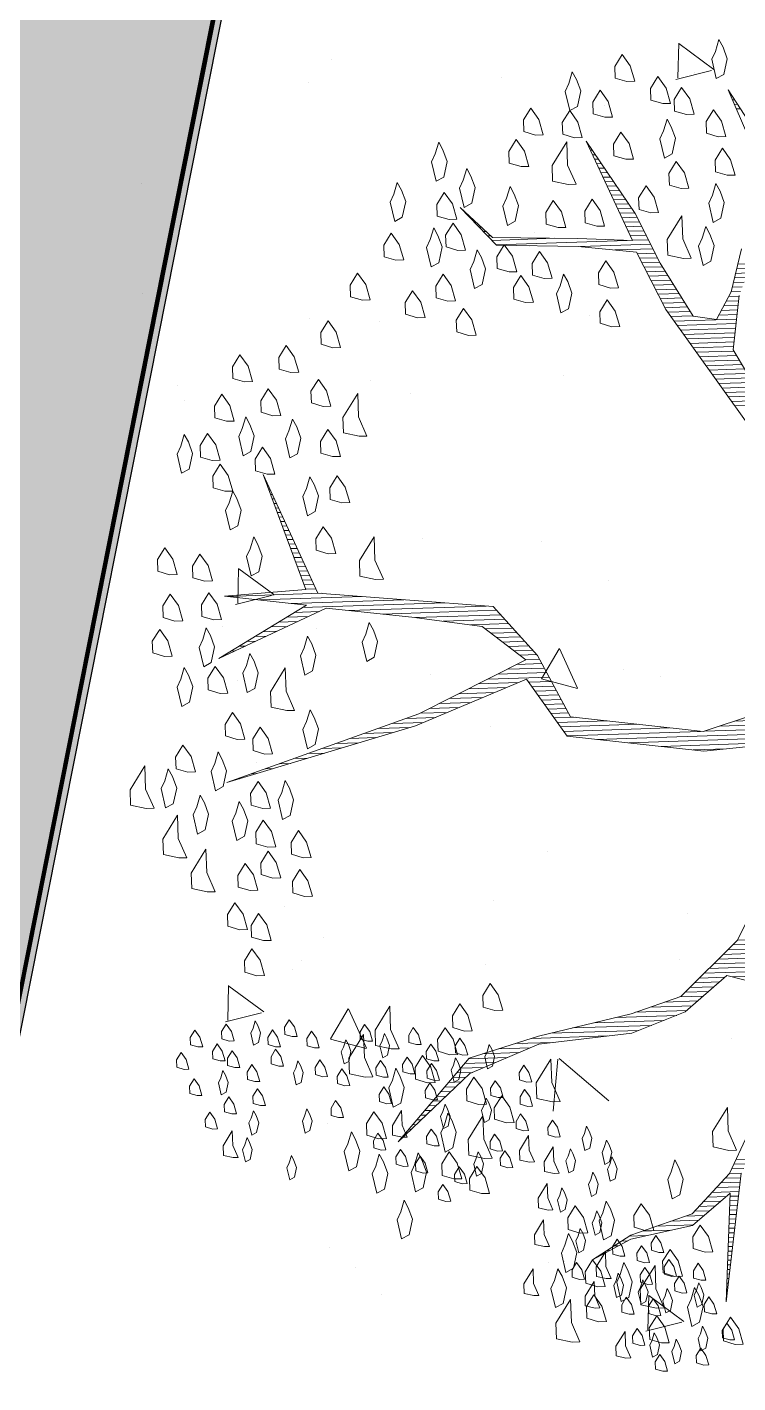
# Model space of a CAD drawing. Header units: millimetres. Extents: x 111 to 1506, y 14 to 566.
# Drawn here: x 206.013 to 207.096, y 110.977 to 113.043 of the extents above; entities that cross this region are included whole.
import ezdxf

# ---------------------------------------------------------------- set-up
doc = ezdxf.new("R2010")
doc.units = ezdxf.units.MM
doc.layers.add('ARBOLES', color=78, linetype='Continuous', lineweight=5)
doc.layers.add('G', color=254, linetype='Continuous', lineweight=5)

# ---------------------------------------------------------------- blocks, each defined once
blk = doc.blocks.new('*X16')
at = {"color": 0}
for p, q in [((17.5775, 17.92), (17.578, 17.92)), ((17.5814, 17.91), (17.584, 17.91)), ((17.5852, 17.9), (17.59, 17.9)), ((17.5891, 17.89), (17.596, 17.89)), ((17.5929, 17.88), (17.602, 17.88)), ((17.2621, 17.82), (17.2622, 17.82)), ((17.2663, 17.81), (17.2685, 17.81)), ((17.2706, 17.8), (17.2748, 17.8)), ((17.2748, 17.79), (17.2811, 17.79)), ((17.279, 17.78), (17.2874, 17.78)), ((17.2832, 17.77), (17.2937, 17.77)), ((17.2875, 17.76), (17.3001, 17.76)), ((17.2917, 17.75), (17.3064, 17.75)), ((17.2959, 17.74), (17.3127, 17.74)), ((17.3002, 17.73), (17.319, 17.73)), ((17.3044, 17.72), (17.3253, 17.72)), ((17.3086, 17.71), (17.3316, 17.71)), ((17.3129, 17.7), (17.3379, 17.7)), ((16.9852, 17.68), (16.9856, 17.68)), ((16.9942, 17.67), (16.9956, 17.67)), ((17.3171, 17.69), (17.3443, 17.69)), ((17.3213, 17.68), (17.3506, 17.68)), ((17.3256, 17.67), (17.3569, 17.67)), ((17.0032, 17.66), (17.0056, 17.66)), ((17.0122, 17.65), (17.0156, 17.65)), ((17.0212, 17.64), (17.0256, 17.64)), ((17.3298, 17.66), (17.3632, 17.66)), ((17.334, 17.65), (17.368, 17.65)), ((17.3382, 17.64), (17.3727, 17.64)), ((17.0302, 17.63), (17.0356, 17.63)), ((17.0392, 17.62), (17.0456, 17.62)), ((17.0482, 17.61), (17.1861, 17.61)), ((17.3425, 17.63), (17.3773, 17.63)), ((17.3467, 17.62), (17.3819, 17.62)), ((17.3509, 17.61), (17.3865, 17.61)), ((17.0572, 17.6), (17.3444, 17.6)), ((17.2417, 17.59), (17.3957, 17.59)), ((17.3167, 17.58), (17.4003, 17.58)), ((17.3552, 17.6), (17.3911, 17.6)), ((17.3657, 17.57), (17.405, 17.57)), ((17.3704, 17.56), (17.4096, 17.56)), ((17.3751, 17.55), (17.4142, 17.55)), ((17.3797, 17.54), (17.4197, 17.54)), ((17.3844, 17.53), (17.4254, 17.53)), ((17.5817, 17.53), (17.6094, 17.53)), ((17.5844, 17.54), (17.6136, 17.54)), ((17.3891, 17.52), (17.4311, 17.52)), ((17.3937, 17.51), (17.4369, 17.51)), ((17.3984, 17.5), (17.4426, 17.5)), ((17.5735, 17.5), (17.5969, 17.5)), ((17.5762, 17.51), (17.6011, 17.51)), ((17.579, 17.52), (17.6053, 17.52)), ((17.4031, 17.49), (17.4483, 17.49)), ((17.4077, 17.48), (17.454, 17.48)), ((17.4124, 17.47), (17.4597, 17.47)), ((17.5623, 17.47), (17.5849, 17.47)), ((17.568, 17.48), (17.5886, 17.48)), ((17.5708, 17.49), (17.5928, 17.49)), ((17.4171, 17.46), (17.4654, 17.46)), ((17.4217, 17.45), (17.4711, 17.45)), ((17.4276, 17.44), (17.4769, 17.44)), ((17.5452, 17.44), (17.5806, 17.44)), ((17.5509, 17.45), (17.582, 17.45)), ((17.5566, 17.46), (17.5834, 17.46)), ((17.4343, 17.43), (17.4826, 17.43)), ((17.441, 17.42), (17.5777, 17.42)), ((17.4476, 17.41), (17.5763, 17.41)), ((17.5394, 17.43), (17.5792, 17.43)), ((17.4543, 17.4), (17.5749, 17.4)), ((17.461, 17.39), (17.5734, 17.39)), ((17.4676, 17.38), (17.572, 17.38)), ((17.4743, 17.37), (17.5706, 17.37)), ((17.481, 17.36), (17.5692, 17.36)), ((17.4876, 17.35), (17.5695, 17.35)), ((17.4943, 17.34), (17.5751, 17.34)), ((17.501, 17.33), (17.5807, 17.33)), ((17.5076, 17.32), (17.5862, 17.32)), ((17.5143, 17.31), (17.5918, 17.31)), ((17.521, 17.3), (17.5973, 17.3)), ((17.5276, 17.29), (17.6029, 17.29)), ((17.5343, 17.28), (17.6084, 17.28)), ((17.541, 17.27), (17.614, 17.27)), ((17.5476, 17.26), (17.6195, 17.26)), ((17.5543, 17.25), (17.6251, 17.25)), ((17.561, 17.24), (17.6307, 17.24)), ((17.5676, 17.23), (17.6362, 17.23)), ((16.5321, 17.11), (16.5325, 17.11)), ((16.5355, 17.1), (16.5367, 17.1)), ((16.5388, 17.09), (16.5409, 17.09)), ((16.5421, 17.08), (16.5451, 17.08)), ((16.5454, 17.07), (16.5493, 17.07)), ((16.5488, 17.06), (16.5535, 17.06)), ((16.5521, 17.05), (16.5577, 17.05)), ((16.5554, 17.04), (16.5619, 17.04)), ((16.5588, 17.03), (16.566, 17.03)), ((16.5621, 17.02), (16.5702, 17.02)), ((16.5654, 17.01), (16.5744, 17.01)), ((16.5688, 17), (16.5786, 17)), ((16.5721, 16.99), (16.5828, 16.99)), ((16.5754, 16.98), (16.587, 16.98)), ((16.5788, 16.97), (16.5912, 16.97)), ((16.5821, 16.96), (16.5954, 16.96)), ((16.5854, 16.95), (16.5996, 16.95)), ((16.5888, 16.94), (16.6038, 16.94)), ((16.5921, 16.93), (16.608, 16.93)), ((16.5954, 16.92), (16.6122, 16.92)), ((16.5988, 16.91), (16.6164, 16.91)), ((16.6021, 16.9), (16.6206, 16.9)), ((16.6054, 16.89), (16.6248, 16.89)), ((16.6088, 16.88), (16.629, 16.88)), ((16.6121, 16.87), (16.6331, 16.87)), ((16.443, 16.85), (16.6488, 16.85)), ((16.513, 16.84), (16.7388, 16.84)), ((16.6154, 16.86), (16.6373, 16.86)), ((16.583, 16.83), (16.8288, 16.83)), ((16.5885, 16.81), (16.6422, 16.81)), ((16.6062, 16.82), (16.9188, 16.82)), ((16.7083, 16.81), (17.0088, 16.81)), ((16.5355, 16.78), (16.5722, 16.78)), ((16.5531, 16.79), (16.5956, 16.79)), ((16.5708, 16.8), (16.6189, 16.8)), ((16.7816, 16.8), (17.0309, 16.8)), ((16.8532, 16.79), (17.0394, 16.79)), ((16.9132, 16.78), (17.0478, 16.78)), ((16.4824, 16.75), (16.5022, 16.75)), ((16.5001, 16.76), (16.5256, 16.76)), ((16.5178, 16.77), (16.5489, 16.77)), ((16.9732, 16.77), (17.0563, 16.77)), ((17.0054, 16.76), (17.0647, 16.76)), ((17.0177, 16.75), (17.0732, 16.75)), ((16.4293, 16.72), (16.4322, 16.72)), ((16.447, 16.73), (16.4556, 16.73)), ((16.4647, 16.74), (16.4789, 16.74)), ((17.0299, 16.74), (17.0817, 16.74)), ((17.0421, 16.73), (17.0901, 16.73)), ((17.0543, 16.72), (17.0986, 16.72)), ((17.0665, 16.71), (17.1071, 16.71)), ((17.0788, 16.7), (17.1155, 16.7)), ((17.091, 16.69), (17.1213, 16.69)), ((17.0288, 16.66), (17.1363, 16.66)), ((17.0504, 16.67), (17.1313, 16.67)), ((17.0719, 16.68), (17.1263, 16.68)), ((16.9642, 16.63), (17.0477, 16.63)), ((16.9858, 16.64), (17.0741, 16.64)), ((17.0073, 16.65), (17.1413, 16.65)), ((17.0964, 16.64), (17.1463, 16.64)), ((17.1031, 16.63), (17.1513, 16.63)), ((16.8996, 16.6), (16.9686, 16.6)), ((16.9211, 16.61), (16.995, 16.61)), ((16.9427, 16.62), (17.0214, 16.62)), ((17.1097, 16.62), (17.1563, 16.62)), ((17.1164, 16.61), (17.1613, 16.61)), ((17.1231, 16.6), (17.1663, 16.6)), ((16.8565, 16.58), (16.9159, 16.58)), ((16.8781, 16.59), (16.9423, 16.59)), ((17.1297, 16.59), (17.1713, 16.59)), ((17.1364, 16.58), (17.1763, 16.58)), ((16.764, 16.55), (16.8332, 16.55)), ((16.7953, 16.56), (16.8632, 16.56)), ((16.8265, 16.57), (16.8895, 16.57)), ((17.1431, 16.57), (17.1813, 16.57)), ((17.1497, 16.56), (17.1971, 16.56)), ((17.1564, 16.55), (17.2651, 16.55)), ((16.6703, 16.52), (16.7201, 16.52)), ((16.7015, 16.53), (16.7578, 16.53)), ((16.7328, 16.54), (16.7955, 16.54)), ((17.163, 16.54), (17.3331, 16.54)), ((17.1697, 16.53), (17.401, 16.53)), ((17.1764, 16.52), (17.469, 16.52)), ((17.4773, 16.52), (17.8018, 16.52)), ((17.511, 16.53), (17.8098, 16.53)), ((17.5448, 16.54), (17.8178, 16.54)), ((16.5765, 16.49), (16.607, 16.49)), ((16.6078, 16.5), (16.6447, 16.5)), ((16.639, 16.51), (16.6824, 16.51)), ((17.2412, 16.51), (17.7938, 16.51)), ((17.3112, 16.5), (17.6466, 16.5)), ((17.3812, 16.49), (17.6166, 16.49)), ((16.4828, 16.46), (16.494, 16.46)), ((16.514, 16.47), (16.5317, 16.47)), ((16.5453, 16.48), (16.5693, 16.48)), ((17.4512, 16.48), (17.5245, 16.48)), ((16.4515, 16.45), (16.4563, 16.45)), ((17.5127, 16.04), (17.6045, 16.04)), ((17.5234, 16.05), (17.6088, 16.05)), ((17.5341, 16.06), (17.6131, 16.06)), ((17.4806, 16.01), (17.6021, 16.01)), ((17.4913, 16.02), (17.6021, 16.02)), ((17.502, 16.03), (17.6021, 16.03)), ((17.4484, 15.98), (17.5044, 15.98)), ((17.4591, 15.99), (17.6021, 15.99)), ((17.4698, 16), (17.6021, 16)), ((17.5206, 15.98), (17.6021, 15.98)), ((17.4163, 15.95), (17.4677, 15.95)), ((17.427, 15.96), (17.4799, 15.96)), ((17.4377, 15.97), (17.4922, 15.97)), ((17.3386, 15.92), (17.431, 15.92)), ((17.3711, 15.93), (17.4433, 15.93)), ((17.4036, 15.94), (17.4555, 15.94)), ((17.2149, 15.89), (17.3677, 15.89)), ((17.2629, 15.9), (17.3957, 15.9)), ((17.3061, 15.91), (17.4188, 15.91)), ((17.0761, 15.86), (17.2435, 15.86)), ((17.1189, 15.87), (17.3117, 15.87)), ((17.1669, 15.88), (17.3397, 15.88)), ((16.9681, 15.83), (17.0472, 15.83)), ((17.0041, 15.84), (17.0729, 15.84)), ((17.0401, 15.85), (17.1235, 15.85)), ((16.919, 15.8), (16.9701, 15.8)), ((16.9281, 15.81), (16.9958, 15.81)), ((16.9371, 15.82), (17.0215, 15.82)), ((16.8919, 15.77), (16.9189, 15.77)), ((16.9009, 15.78), (16.9301, 15.78)), ((16.91, 15.79), (16.9444, 15.79)), ((16.8648, 15.74), (16.8853, 15.74)), ((16.8738, 15.75), (16.8965, 15.75)), ((16.8829, 15.76), (16.9077, 15.76)), ((16.8376, 15.71), (16.8518, 15.71)), ((16.8467, 15.72), (16.863, 15.72)), ((16.8557, 15.73), (16.8742, 15.73)), ((16.8105, 15.68), (16.8183, 15.68)), ((16.8195, 15.69), (16.8295, 15.69)), ((16.8286, 15.7), (16.8406, 15.7)), ((16.7833, 15.65), (16.7848, 15.65)), ((16.7924, 15.66), (16.7959, 15.66)), ((16.8014, 15.67), (16.8071, 15.67)), ((17.5102, 15.57), (17.5372, 15.57)), ((17.5152, 15.58), (17.5429, 15.58)), ((17.4903, 15.54), (17.5241, 15.54)), ((17.5002, 15.55), (17.5257, 15.55)), ((17.5052, 15.56), (17.5315, 15.56)), ((17.4603, 15.51), (17.5196, 15.51)), ((17.4703, 15.52), (17.5211, 15.52)), ((17.4803, 15.53), (17.5226, 15.53)), ((17.4303, 15.48), (17.4661, 15.48)), ((17.4403, 15.49), (17.4786, 15.49)), ((17.4503, 15.5), (17.4911, 15.5)), ((17.4981, 15.48), (17.515, 15.48)), ((17.4988, 15.49), (17.5165, 15.49)), ((17.4996, 15.5), (17.5181, 15.5)), ((17.368, 15.45), (17.4286, 15.45)), ((17.4, 15.46), (17.4411, 15.46)), ((17.4203, 15.47), (17.4536, 15.47)), ((17.496, 15.45), (17.5105, 15.45)), ((17.4967, 15.46), (17.512, 15.46)), ((17.4974, 15.47), (17.5135, 15.47)), ((17.2754, 15.42), (17.3128, 15.42)), ((17.304, 15.43), (17.3661, 15.43)), ((17.336, 15.44), (17.4161, 15.44)), ((17.4938, 15.42), (17.5059, 15.42)), ((17.4946, 15.43), (17.5074, 15.43)), ((17.4953, 15.44), (17.509, 15.44)), ((17.2254, 15.39), (17.2317, 15.39)), ((17.242, 15.4), (17.2517, 15.4)), ((17.2587, 15.41), (17.2717, 15.41)), ((17.4917, 15.39), (17.5014, 15.39)), ((17.4924, 15.4), (17.5029, 15.4)), ((17.4931, 15.41), (17.5044, 15.41)), ((17.2087, 15.38), (17.2117, 15.38)), ((17.4896, 15.36), (17.4968, 15.36)), ((17.4903, 15.37), (17.4984, 15.37)), ((17.491, 15.38), (17.4999, 15.38)), ((17.4874, 15.33), (17.4923, 15.33)), ((17.4881, 15.34), (17.4938, 15.34)), ((17.4888, 15.35), (17.4953, 15.35)), ((17.4853, 15.3), (17.4877, 15.3)), ((17.486, 15.31), (17.4893, 15.31)), ((17.4867, 15.32), (17.4908, 15.32)), ((17.4831, 15.27), (17.4832, 15.27)), ((17.4838, 15.28), (17.4847, 15.28)), ((17.4846, 15.29), (17.4862, 15.29))]:
    blk.add_line(p, q, dxfattribs=at)
blk = doc.blocks.new('E1E')
at = {"layer": 'ARBOLES', "ltscale": 0.2}
for p, q in [((96.0598, 59.5667), (96.0598, 59.5667)), ((96.122, 59.5391), (96.122, 59.5391)), ((96.1796, 59.5223), (96.1796, 59.5223)), ((95.6009, 59.4784), (95.6009, 59.4784)), ((95.5845, 59.4467), (95.5298, 59.4067)), ((95.6045, 59.3832), (95.5819, 59.4428)), ((95.6038, 59.3838), (95.5266, 59.4035)), ((95.7975, 59.3971), (95.7975, 59.3971)), ((95.7699, 59.3841), (95.7699, 59.3841)), ((96.2691, 59.314), (96.2691, 59.314)), ((95.857, 59.2206), (95.857, 59.2206)), ((96.5118, 59.2106), (96.4571, 59.1706)), ((96.5318, 59.147), (96.5092, 59.2067)), ((96.3122, 59.1036), (96.2542, 59.1583)), ((96.3217, 59.1674), (96.2544, 59.159)), ((96.3128, 59.1041), (96.322, 59.1672)), ((96.5311, 59.1477), (96.4538, 59.1674)), ((95.9214, 59.0448), (95.8936, 59.1364)), ((95.92, 59.0432), (95.8063, 59.0804)), ((96.4334, 59.0761), (96.4334, 59.0761)), ((96.4248, 59.0542), (96.4248, 59.0542)), ((95.9008, 59.0394), (95.9008, 59.0394)), ((95.9924, 59.0443), (95.9924, 59.0443)), ((96.4042, 59.0005), (96.4042, 59.0005)), ((96.4916, 58.9742), (96.4916, 58.9742)), ((95.8256, 58.9566), (95.8256, 58.9566)), ((96.1089, 58.9342), (96.1089, 58.9342)), ((95.6403, 58.8897), (95.6403, 58.8897)), ((96.1395, 58.8197), (96.1395, 58.8197)), ((95.7844, 58.7923), (95.7844, 58.7923)), ((96.6386, 58.7496), (96.6386, 58.7496)), ((95.801, 58.7086), (95.801, 58.7086)), ((96.0816, 58.6988), (96.0816, 58.6988)), ((96.7277, 58.6218), (96.7277, 58.6218)), ((96.2657, 58.527), (96.2657, 58.527)), ((96.7897, 58.5418), (96.7897, 58.5418)), ((96.4032, 58.4799), (96.4032, 58.4799)), ((96.6289, 58.4788), (96.6289, 58.4788)), ((96.7825, 58.4946), (96.7278, 58.4546)), ((96.8025, 58.431), (96.78, 58.4907)), ((96.8019, 58.4317), (96.7246, 58.4514)), ((96.0502, 58.4349), (96.0502, 58.4349)), ((96.2019, 58.3461), (96.1439, 58.4008)), ((96.2114, 58.4099), (96.1441, 58.4015)), ((96.2025, 58.3466), (96.2117, 58.4097)), ((96.0788, 58.338), (96.0788, 58.338)), ((96.0113, 58.3231), (96.0113, 58.3231)), ((96.5104, 58.2531), (96.5104, 58.2531)), ((96.1659, 58.1962), (96.1659, 58.1962)), ((96.3063, 58.1771), (96.3063, 58.1771)), ((97.0096, 58.183), (97.0096, 58.183)), ((97.032, 58.1625), (97.032, 58.1625)), ((97.1546, 58.0293), (97.1546, 58.0293)), ((96.6306, 58.0145), (96.6306, 58.0145)), ((96.7075, 58.0206), (96.7075, 58.0206)), ((96.8535, 57.957), (96.8535, 57.957)), ((96.7329, 57.9133), (96.7329, 57.9133)), ((96.3831, 57.8787), (96.3831, 57.8787)), ((97.2321, 57.8433), (97.2321, 57.8433)), ((96.3808, 57.7588), (96.3808, 57.7588)), ((96.5308, 57.6837), (96.5308, 57.6837)), ((96.5309, 57.6553), (96.5309, 57.6553)), ((97.0189, 57.5576), (97.0189, 57.5576)), ((96.9955, 57.5021), (96.9955, 57.5021)), ((96.6945, 57.4157), (96.6945, 57.4157)), ((96.4995, 57.3914), (96.4995, 57.3914)), ((96.3968, 57.2987), (96.3421, 57.2587)), ((96.4168, 57.2351), (96.3942, 57.2948)), ((96.37, 57.2738), (96.37, 57.2738)), ((96.4161, 57.2358), (96.3388, 57.2555))]:
    blk.add_line(p, q, dxfattribs=at)
for points in [[(95.7024, 59.5158), (95.7313, 59.5209), (95.7429, 59.4949), (95.7343, 59.4442), (95.7169, 59.4833), (95.6894, 59.51)], [(95.5281, 59.503), (95.5421, 59.5044), (95.5475, 59.4922), (95.5448, 59.4764), (95.5313, 59.485), (95.52, 59.4994)], [(95.5999, 59.5058), (95.618, 59.509), (95.6252, 59.4927), (95.6198, 59.4611), (95.609, 59.4855), (95.5918, 59.5022)], [(95.5259, 59.4533), (95.5263, 59.4633), (95.5132, 59.4818), (95.5069, 59.4741), (95.51, 59.456), (95.5195, 59.4456), (95.5272, 59.4393)], [(95.5679, 59.4574), (95.5683, 59.4674), (95.5552, 59.4859), (95.5489, 59.4782), (95.5521, 59.4601), (95.5615, 59.4497), (95.5692, 59.4434)], [(95.5846, 59.4746), (95.5986, 59.476), (95.604, 59.4638), (95.6013, 59.448), (95.5877, 59.4565), (95.5764, 59.471)], [(95.4626, 59.4641), (95.4766, 59.4655), (95.482, 59.4533), (95.4793, 59.4375), (95.4658, 59.4461), (95.4545, 59.4605)], [(95.5499, 59.4557), (95.5723, 59.4579), (95.581, 59.4384), (95.5767, 59.413), (95.555, 59.4268), (95.5369, 59.4499)], [(95.6714, 59.463), (95.6938, 59.4652), (95.7025, 59.4457), (95.6981, 59.4204), (95.6764, 59.4341), (95.6584, 59.4572)], [(95.6867, 59.4421), (95.7048, 59.4453), (95.712, 59.4291), (95.7066, 59.3974), (95.6957, 59.4218), (95.6786, 59.4385)], [(95.7748, 59.4233), (95.7755, 59.4392), (95.7545, 59.4688), (95.7444, 59.4565), (95.7495, 59.4276), (95.7647, 59.411), (95.7769, 59.4009)], [(95.7992, 59.463), (95.8172, 59.4662), (95.8245, 59.4499), (95.8191, 59.4183), (95.8082, 59.4427), (95.791, 59.4594)], [(96.0834, 59.4127), (96.0842, 59.4286), (96.0632, 59.4582), (96.0531, 59.4459), (96.0581, 59.417), (96.0733, 59.4004), (96.0856, 59.3903)], [(95.4902, 59.4131), (95.4906, 59.423), (95.4775, 59.4416), (95.4712, 59.4339), (95.4744, 59.4158), (95.4839, 59.4054), (95.4916, 59.3991)], [(95.6244, 59.429), (95.6384, 59.4304), (95.6438, 59.4182), (95.6411, 59.4024), (95.6275, 59.4109), (95.6162, 59.4254)], [(96.3065, 59.4064), (96.307, 59.4164), (96.2939, 59.4349), (96.2876, 59.4272), (96.2907, 59.4091), (96.3002, 59.3988), (96.3079, 59.3924)], [(96.3942, 59.4065), (96.3946, 59.4164), (96.3815, 59.435), (96.3752, 59.4273), (96.3784, 59.4092), (96.3879, 59.3988), (96.3956, 59.3925)], [(96.4055, 59.4359), (96.4235, 59.439), (96.4308, 59.4228), (96.4254, 59.3912), (96.4145, 59.4155), (96.3973, 59.4323)], [(95.4235, 59.4072), (95.4459, 59.4093), (95.4545, 59.3898), (95.4502, 59.3645), (95.4285, 59.3782), (95.4104, 59.4014)], [(95.436, 59.4036), (95.45, 59.4049), (95.4554, 59.3927), (95.4527, 59.3769), (95.4392, 59.3855), (95.4279, 59.4)], [(95.5297, 59.361), (95.5305, 59.3769), (95.5095, 59.4065), (95.4994, 59.3942), (95.5044, 59.3653), (95.5196, 59.3487), (95.5319, 59.3386)], [(95.5761, 59.3734), (95.5765, 59.3833), (95.5634, 59.4019), (95.5571, 59.3942), (95.5602, 59.3761), (95.5697, 59.3657), (95.5774, 59.3594)], [(95.5825, 59.4), (95.6114, 59.4051), (95.623, 59.3791), (95.6143, 59.3285), (95.597, 59.3675), (95.5695, 59.3942)], [(95.5778, 59.4132), (95.5918, 59.4145), (95.5973, 59.4023), (95.5946, 59.3865), (95.581, 59.3951), (95.5697, 59.4095)], [(95.6239, 59.3752), (95.6244, 59.3852), (95.6113, 59.4037), (95.605, 59.396), (95.6081, 59.3779), (95.6176, 59.3676), (95.6253, 59.3612)], [(95.6671, 59.3676), (95.6678, 59.3835), (95.6468, 59.4131), (95.6367, 59.4008), (95.6418, 59.3719), (95.657, 59.3553), (95.6693, 59.3452)], [(95.67, 59.3811), (95.6705, 59.3911), (95.6574, 59.4096), (95.651, 59.4019), (95.6542, 59.3838), (95.6637, 59.3735), (95.6714, 59.3671)], [(95.6974, 59.4045), (95.7198, 59.4066), (95.7285, 59.3871), (95.7242, 59.3618), (95.7025, 59.3755), (95.6844, 59.3987)], [(95.7328, 59.4042), (95.7468, 59.4056), (95.7522, 59.3934), (95.7495, 59.3776), (95.736, 59.3862), (95.7247, 59.4006)], [(95.7813, 59.3561), (95.782, 59.372), (95.761, 59.4016), (95.7509, 59.3893), (95.756, 59.3604), (95.7712, 59.3438), (95.7835, 59.3337)], [(96.1572, 59.352), (96.1579, 59.3679), (96.1369, 59.3975), (96.1268, 59.3852), (96.1319, 59.3563), (96.1471, 59.3397), (96.1594, 59.3296)], [(96.4597, 59.4016), (96.4737, 59.4029), (96.4791, 59.3907), (96.4764, 59.3749), (96.4629, 59.3835), (96.4516, 59.398)], [(95.4844, 59.3715), (95.4984, 59.3729), (95.5038, 59.3607), (95.5011, 59.3449), (95.4875, 59.3535), (95.4762, 59.3679)], [(95.5268, 59.3417), (95.5273, 59.3517), (95.5142, 59.3702), (95.5079, 59.3625), (95.511, 59.3444), (95.5205, 59.3341), (95.5282, 59.3277)], [(95.6881, 59.3843), (95.7062, 59.3875), (95.7134, 59.3712), (95.708, 59.3396), (95.6971, 59.364), (95.68, 59.3807)], [(95.815, 59.3727), (95.8331, 59.3758), (95.8404, 59.3596), (95.835, 59.328), (95.8241, 59.3523), (95.8069, 59.369)], [(96.2201, 59.3333), (96.2208, 59.3492), (96.1999, 59.3788), (96.1897, 59.3665), (96.1948, 59.3376), (96.21, 59.321), (96.2223, 59.3108)], [(96.4019, 59.3564), (96.4024, 59.3663), (96.3892, 59.3848), (96.3829, 59.3771), (96.3861, 59.3591), (96.3956, 59.3487), (96.4033, 59.3424)], [(95.5494, 59.3567), (95.5634, 59.358), (95.5689, 59.3458), (95.5662, 59.33), (95.5526, 59.3386), (95.5413, 59.353)], [(95.6136, 59.3657), (95.6276, 59.3671), (95.633, 59.3549), (95.6303, 59.3391), (95.6167, 59.3477), (95.6054, 59.3621)], [(95.7654, 59.3311), (95.7658, 59.341), (95.7527, 59.3595), (95.7464, 59.3518), (95.7496, 59.3338), (95.7591, 59.3234), (95.7667, 59.3171)], [(96.0138, 59.3638), (96.0278, 59.3651), (96.0333, 59.3529), (96.0306, 59.3371), (96.017, 59.3457), (96.0057, 59.3601)], [(96.0922, 59.323), (96.0929, 59.3389), (96.0719, 59.3686), (96.0618, 59.3563), (96.0669, 59.3274), (96.0821, 59.3107), (96.0944, 59.3006)], [(96.3125, 59.3165), (96.3129, 59.3265), (96.2998, 59.345), (96.2935, 59.3373), (96.2967, 59.3192), (96.3062, 59.3089), (96.3138, 59.3025)], [(96.438, 59.3627), (96.452, 59.3641), (96.4575, 59.3519), (96.4548, 59.3361), (96.4412, 59.3446), (96.4299, 59.3591)], [(96.5094, 59.3555), (96.5234, 59.3569), (96.5289, 59.3447), (96.5262, 59.3289), (96.5126, 59.3375), (96.5013, 59.3519)], [(95.5259, 59.3219), (95.54, 59.3232), (95.5454, 59.311), (95.5427, 59.2952), (95.5291, 59.3038), (95.5178, 59.3182)], [(95.5731, 59.3335), (95.5955, 59.3357), (95.6042, 59.3162), (95.5999, 59.2909), (95.5782, 59.3046), (95.5601, 59.3277)], [(95.5783, 59.3355), (95.5923, 59.3368), (95.5978, 59.3246), (95.5951, 59.3088), (95.5815, 59.3174), (95.5702, 59.3318)], [(95.6339, 59.331), (95.6479, 59.3323), (95.6534, 59.3201), (95.6507, 59.3043), (95.6371, 59.3129), (95.6258, 59.3274)], [(95.68, 59.3369), (95.694, 59.3382), (95.6994, 59.3261), (95.6967, 59.3102), (95.6832, 59.3188), (95.6719, 59.3333)], [(95.7394, 59.2751), (95.7402, 59.291), (95.7192, 59.3206), (95.7091, 59.3083), (95.7141, 59.2794), (95.7293, 59.2628), (95.7416, 59.2527)], [(95.764, 59.325), (95.7864, 59.3272), (95.7951, 59.3077), (95.7908, 59.2824), (95.7691, 59.2961), (95.751, 59.3192)], [(95.9584, 59.3258), (95.9809, 59.328), (95.9895, 59.3085), (95.9852, 59.2832), (95.9635, 59.2969), (95.9454, 59.3201)], [(95.998, 59.3226), (96.0121, 59.324), (96.0175, 59.3118), (96.0148, 59.296), (96.0012, 59.3046), (95.9899, 59.319)], [(96.0156, 59.3201), (96.038, 59.3223), (96.0467, 59.3028), (96.0423, 59.2775), (96.0206, 59.2912), (96.0025, 59.3143)], [(96.0721, 59.3313), (96.0861, 59.3326), (96.0916, 59.3205), (96.0889, 59.3046), (96.0753, 59.3132), (96.064, 59.3277)], [(96.1101, 59.3336), (96.1241, 59.3349), (96.1295, 59.3227), (96.1268, 59.3069), (96.1133, 59.3155), (96.1019, 59.3299)], [(96.1593, 59.3214), (96.1733, 59.3228), (96.1788, 59.3106), (96.1761, 59.2948), (96.1625, 59.3033), (96.1512, 59.3178)], [(96.3947, 59.3288), (96.4087, 59.3302), (96.4141, 59.318), (96.4114, 59.3022), (96.3979, 59.3107), (96.3866, 59.3252)], [(96.4815, 59.309), (96.4819, 59.3189), (96.4688, 59.3374), (96.4625, 59.3297), (96.4656, 59.3117), (96.4751, 59.3013), (96.4828, 59.295)], [(96.5497, 59.3199), (96.5637, 59.3212), (96.5691, 59.309), (96.5664, 59.2932), (96.5528, 59.3018), (96.5415, 59.3162)], [(95.6168, 59.3039), (95.6308, 59.3052), (95.6362, 59.293), (95.6335, 59.2772), (95.6199, 59.2858), (95.6086, 59.3002)], [(95.7496, 59.2899), (95.75, 59.2999), (95.7369, 59.3184), (95.7306, 59.3107), (95.7338, 59.2926), (95.7433, 59.2823), (95.751, 59.2759)], [(95.8246, 59.2746), (95.825, 59.2846), (95.8119, 59.3031), (95.8056, 59.2954), (95.8088, 59.2773), (95.8183, 59.267), (95.826, 59.2606)], [(95.8341, 59.3081), (95.8521, 59.3112), (95.8594, 59.295), (95.854, 59.2634), (95.8431, 59.2878), (95.8259, 59.3045)], [(95.9918, 59.2711), (95.9922, 59.2811), (95.9791, 59.2996), (95.9728, 59.2919), (95.9759, 59.2738), (95.9854, 59.2635), (95.9931, 59.2571)], [(96.171, 59.3036), (96.1934, 59.3058), (96.2021, 59.2863), (96.1978, 59.261), (96.1761, 59.2747), (96.158, 59.2978)], [(96.2538, 59.2953), (96.2678, 59.2966), (96.2732, 59.2844), (96.2705, 59.2686), (96.2569, 59.2772), (96.2456, 59.2916)], [(95.5385, 59.2713), (95.5609, 59.2735), (95.5696, 59.254), (95.5653, 59.2287), (95.5436, 59.2424), (95.5255, 59.2655)], [(95.6534, 59.2758), (95.6758, 59.2779), (95.6845, 59.2584), (95.6802, 59.2331), (95.6585, 59.2468), (95.6404, 59.27)], [(96.0691, 59.2348), (96.0698, 59.2507), (96.0488, 59.2804), (96.0387, 59.2681), (96.0438, 59.2392), (96.059, 59.2225), (96.0713, 59.2124)], [(96.0717, 59.2775), (96.0857, 59.2789), (96.0912, 59.2667), (96.0885, 59.2509), (96.0749, 59.2594), (96.0636, 59.2739)], [(96.1318, 59.2848), (96.1499, 59.288), (96.1571, 59.2717), (96.1517, 59.2401), (96.1408, 59.2645), (96.1237, 59.2812)], [(96.4209, 59.2918), (96.4349, 59.2931), (96.4404, 59.2809), (96.4377, 59.2651), (96.4241, 59.2737), (96.4128, 59.2881)], [(96.4643, 59.2819), (96.4783, 59.2832), (96.4837, 59.271), (96.481, 59.2552), (96.4675, 59.2638), (96.4562, 59.2782)], [(96.4941, 59.2805), (96.5081, 59.2819), (96.5136, 59.2697), (96.5109, 59.2539), (96.4973, 59.2625), (96.486, 59.2769)], [(96.5416, 59.2724), (96.5556, 59.2738), (96.561, 59.2616), (96.5583, 59.2458), (96.5447, 59.2544), (96.5334, 59.2688)], [(95.7826, 59.2267), (95.7831, 59.2367), (95.77, 59.2552), (95.7636, 59.2475), (95.7668, 59.2294), (95.7763, 59.219), (95.784, 59.2127)], [(95.9317, 59.2639), (95.9457, 59.2652), (95.9511, 59.253), (95.9484, 59.2372), (95.9349, 59.2458), (95.9236, 59.2602)], [(95.978, 59.2644), (96.0069, 59.2695), (96.0185, 59.2435), (96.0099, 59.1929), (95.9925, 59.2319), (95.965, 59.2586)], [(96.3609, 59.2407), (96.3613, 59.2506), (96.3482, 59.2691), (96.3419, 59.2614), (96.3451, 59.2434), (96.3546, 59.233), (96.3622, 59.2267)], [(96.3911, 59.2493), (96.4051, 59.2506), (96.4106, 59.2385), (96.4079, 59.2226), (96.3943, 59.2312), (96.383, 59.2457)], [(95.8373, 59.2024), (95.8377, 59.2123), (95.8246, 59.2308), (95.8183, 59.2231), (95.8215, 59.2051), (95.831, 59.1947), (95.8387, 59.1884)], [(95.849, 59.2417), (95.8671, 59.2448), (95.8743, 59.2286), (95.8689, 59.197), (95.8581, 59.2213), (95.8409, 59.2381)], [(95.8987, 59.2394), (95.9168, 59.2426), (95.924, 59.2264), (95.9186, 59.1947), (95.9078, 59.2191), (95.8906, 59.2358)], [(95.9606, 59.2427), (95.9746, 59.244), (95.98, 59.2318), (95.9773, 59.216), (95.9638, 59.2246), (95.9525, 59.239)], [(96.0808, 59.2134), (96.0812, 59.2233), (96.0681, 59.2418), (96.0618, 59.2341), (96.065, 59.2161), (96.0745, 59.2057), (96.0822, 59.1994)], [(96.1884, 59.1944), (96.1891, 59.2103), (96.1681, 59.24), (96.158, 59.2277), (96.1631, 59.1988), (96.1783, 59.1821), (96.1906, 59.172)], [(96.1815, 59.2387), (96.1955, 59.2401), (96.201, 59.2279), (96.1983, 59.2121), (96.1847, 59.2207), (96.1734, 59.2351)], [(96.2651, 59.237), (96.2791, 59.2384), (96.2845, 59.2262), (96.2818, 59.2104), (96.2683, 59.2189), (96.257, 59.2334)], [(96.3089, 59.237), (96.3229, 59.2384), (96.3284, 59.2262), (96.3257, 59.2104), (96.3121, 59.219), (96.3008, 59.2334)], [(96.4607, 59.2023), (96.4612, 59.2123), (96.4481, 59.2308), (96.4418, 59.2231), (96.4449, 59.205), (96.4544, 59.1947), (96.4621, 59.1883)], [(96.4923, 59.2408), (96.5063, 59.2421), (96.5118, 59.2299), (96.5091, 59.2141), (96.4955, 59.2227), (96.4842, 59.2371)], [(95.6513, 59.1579), (95.652, 59.1738), (95.6311, 59.2034), (95.621, 59.1911), (95.626, 59.1622), (95.6412, 59.1456), (95.6535, 59.1355)], [(95.761, 59.1879), (95.7614, 59.1978), (95.7483, 59.2163), (95.742, 59.2086), (95.7452, 59.1906), (95.7546, 59.1802), (95.7623, 59.1738)], [(96.0153, 59.1745), (96.0158, 59.1844), (96.0027, 59.2029), (95.9963, 59.1952), (95.9995, 59.1772), (96.009, 59.1668), (96.0167, 59.1605)], [(96.1061, 59.2003), (96.1201, 59.2017), (96.1255, 59.1895), (96.1228, 59.1736), (96.1093, 59.1822), (96.098, 59.1967)], [(96.2055, 59.1958), (96.2195, 59.1972), (96.2249, 59.185), (96.2222, 59.1692), (96.2087, 59.1778), (96.1974, 59.1922)], [(96.2368, 59.2082), (96.2658, 59.2133), (96.2773, 59.1873), (96.2687, 59.1367), (96.2513, 59.1757), (96.2238, 59.2024)], [(96.2941, 59.172), (96.2945, 59.1819), (96.2814, 59.2004), (96.2751, 59.1927), (96.2783, 59.1747), (96.2877, 59.1643), (96.2954, 59.158)], [(96.4097, 59.2186), (96.4237, 59.2199), (96.4291, 59.2077), (96.4264, 59.1919), (96.4129, 59.2005), (96.4016, 59.215)], [(95.7818, 59.163), (95.7822, 59.173), (95.7691, 59.1915), (95.7628, 59.1838), (95.766, 59.1657), (95.7754, 59.1553), (95.7831, 59.149)], [(95.8251, 59.1531), (95.8256, 59.163), (95.8125, 59.1816), (95.8062, 59.1739), (95.8093, 59.1558), (95.8188, 59.1454), (95.8265, 59.1391)], [(95.8721, 59.1789), (95.8861, 59.1803), (95.8915, 59.1681), (95.8888, 59.1522), (95.8753, 59.1608), (95.864, 59.1753)], [(95.9304, 59.1902), (95.9444, 59.1916), (95.9498, 59.1794), (95.9471, 59.1636), (95.9336, 59.1722), (95.9222, 59.1866)], [(95.965, 59.1885), (95.9875, 59.1907), (95.9961, 59.1712), (95.9918, 59.1459), (95.9701, 59.1596), (95.952, 59.1827)], [(96.0251, 59.1763), (96.0475, 59.1784), (96.0562, 59.1589), (96.0518, 59.1336), (96.0301, 59.1473), (96.012, 59.1705)], [(96.127, 59.1749), (96.1494, 59.1771), (96.1581, 59.1575), (96.1538, 59.1322), (96.1321, 59.146), (96.114, 59.1691)], [(96.1626, 59.1719), (96.1766, 59.1732), (96.182, 59.161), (96.1793, 59.1452), (96.1658, 59.1538), (96.1545, 59.1682)], [(96.3428, 59.1937), (96.3568, 59.195), (96.3623, 59.1828), (96.3596, 59.167), (96.346, 59.1756), (96.3347, 59.1901)], [(96.3885, 59.1896), (96.4025, 59.191), (96.4079, 59.1788), (96.4052, 59.163), (96.3916, 59.1716), (96.3803, 59.186)], [(95.9403, 59.146), (95.9544, 59.1473), (95.9598, 59.1351), (95.9571, 59.1193), (95.9435, 59.1279), (95.9322, 59.1423)], [(95.9964, 59.1514), (96.0104, 59.1528), (96.0158, 59.1406), (96.0131, 59.1248), (95.9995, 59.1334), (95.9882, 59.1478)], [(96.0949, 59.1271), (96.0953, 59.137), (96.0822, 59.1555), (96.0759, 59.1479), (96.0791, 59.1298), (96.0885, 59.1194), (96.0962, 59.1131)], [(96.1165, 59.166), (96.1305, 59.1673), (96.136, 59.1551), (96.1333, 59.1393), (96.1197, 59.1479), (96.1084, 59.1623)], [(96.2116, 59.1424), (96.2405, 59.1475), (96.2521, 59.1215), (96.2434, 59.0709), (96.2261, 59.1099), (96.1986, 59.1366)], [(96.2326, 59.1349), (96.2331, 59.1448), (96.22, 59.1633), (96.2137, 59.1556), (96.2168, 59.1376), (96.2263, 59.1272), (96.234, 59.1209)], [(96.257, 59.1457), (96.271, 59.1471), (96.2765, 59.1349), (96.2738, 59.1191), (96.2602, 59.1277), (96.2489, 59.1421)], [(95.9015, 59.1212), (95.9304, 59.1263), (95.942, 59.1003), (95.9333, 59.0497), (95.916, 59.0887), (95.8885, 59.1154)], [(96.131, 59.1334), (96.145, 59.1348), (96.1504, 59.1226), (96.1477, 59.1068), (96.1342, 59.1154), (96.1229, 59.1298)], [(95.9584, 59.1053), (95.9725, 59.1067), (95.9779, 59.0945), (95.9752, 59.0787), (95.9616, 59.0872), (95.9503, 59.1017)], [(96.047, 59.0814), (96.0475, 59.0914), (96.0343, 59.1099), (96.028, 59.1022), (96.0312, 59.0841), (96.0407, 59.0737), (96.0484, 59.0674)], [(96.0858, 59.1036), (96.0999, 59.105), (96.1053, 59.0928), (96.1026, 59.077), (96.089, 59.0855), (96.0777, 59.1)], [(96.1082, 59.112), (96.1306, 59.1142), (96.1393, 59.0946), (96.135, 59.0693), (96.1133, 59.0831), (96.0952, 59.1062)], [(96.1721, 59.1177), (96.1861, 59.119), (96.1916, 59.1068), (96.1889, 59.091), (96.1753, 59.0996), (96.164, 59.114)], [(96.4906, 59.1108), (96.5131, 59.113), (96.5217, 59.0935), (96.5174, 59.0682), (96.4957, 59.0819), (96.4776, 59.105)], [(95.5683, 59.082), (95.5972, 59.087), (95.6088, 59.061), (95.6001, 59.0104), (95.5827, 59.0494), (95.5553, 59.0762)], [(96.0996, 59.0614), (96.122, 59.0635), (96.1307, 59.044), (96.1264, 59.0187), (96.1047, 59.0324), (96.0866, 59.0556)], [(96.5037, 59.0465), (96.5261, 59.0486), (96.5348, 59.0291), (96.5305, 59.0038), (96.5088, 59.0176), (96.4907, 59.0407)], [(96.5514, 59.0443), (96.5738, 59.0465), (96.5825, 59.027), (96.5782, 59.0017), (96.5565, 59.0154), (96.5384, 59.0385)], [(96.062, 59.0057), (96.0845, 59.0079), (96.0931, 58.9883), (96.0888, 58.963), (96.0671, 58.9768), (96.049, 58.9999)], [(96.6324, 59.0025), (96.6613, 59.0075), (96.6729, 58.9815), (96.6643, 58.9309), (96.6469, 58.9699), (96.6194, 58.9967)], [(96.5609, 58.9706), (96.5833, 58.9728), (96.592, 58.9533), (96.5876, 58.928), (96.5659, 58.9417), (96.5479, 58.9648)], [(96.704, 58.9642), (96.7329, 58.9693), (96.7445, 58.9433), (96.7359, 58.8926), (96.7185, 58.9317), (96.691, 58.9584)], [(96.464, 58.9431), (96.4864, 58.9452), (96.4951, 58.9257), (96.4908, 58.9004), (96.4691, 58.9141), (96.451, 58.9373)], [(96.5305, 58.9337), (96.5529, 58.9359), (96.5616, 58.9164), (96.5573, 58.8911), (96.5356, 58.9048), (96.5175, 58.9279)], [(96.7091, 58.8652), (96.7098, 58.8811), (96.6889, 58.9107), (96.6787, 58.8984), (96.6838, 58.8695), (96.699, 58.8529), (96.7113, 58.8428)], [(96.7937, 58.9028), (96.8226, 58.9079), (96.8342, 58.8819), (96.8255, 58.8313), (96.8082, 58.8703), (96.7807, 58.897)], [(96.493, 58.878), (96.5154, 58.8802), (96.5241, 58.8607), (96.5198, 58.8354), (96.4981, 58.8491), (96.48, 58.8722)], [(96.5602, 58.8846), (96.5826, 58.8868), (96.5913, 58.8672), (96.587, 58.8419), (96.5653, 58.8557), (96.5472, 58.8788)], [(96.6383, 58.8492), (96.639, 58.8651), (96.618, 58.8947), (96.6079, 58.8824), (96.613, 58.8535), (96.6282, 58.8369), (96.6405, 58.8268)], [(96.7814, 58.8428), (96.7821, 58.8587), (96.7612, 58.8883), (96.7511, 58.876), (96.7561, 58.8471), (96.7713, 58.8305), (96.7836, 58.8204)], [(96.5747, 58.7819), (96.5754, 58.7978), (96.5545, 58.8275), (96.5443, 58.8152), (96.5494, 58.7863), (96.5646, 58.7696), (96.5769, 58.7595)], [(96.5957, 58.8224), (96.6181, 58.8246), (96.6268, 58.8051), (96.6224, 58.7798), (96.6007, 58.7935), (96.5827, 58.8166)], [(96.7085, 58.7791), (96.7092, 58.795), (96.6882, 58.8247), (96.6781, 58.8124), (96.6832, 58.7835), (96.6984, 58.7668), (96.7107, 58.7567)], [(96.7482, 58.8124), (96.7706, 58.8146), (96.7793, 58.7951), (96.775, 58.7698), (96.7533, 58.7835), (96.7352, 58.8066)], [(96.6297, 58.7285), (96.6521, 58.7307), (96.6608, 58.7111), (96.6565, 58.6858), (96.6348, 58.6996), (96.6167, 58.7227)], [(96.6868, 58.7227), (96.7092, 58.7249), (96.7179, 58.7054), (96.7136, 58.6801), (96.6919, 58.6938), (96.6738, 58.7169)], [(96.8242, 58.6592), (96.8249, 58.6751), (96.8039, 58.7047), (96.7938, 58.6924), (96.7989, 58.6635), (96.8141, 58.6469), (96.8264, 58.6368)], [(96.5813, 58.6446), (96.582, 58.6605), (96.5611, 58.6901), (96.551, 58.6778), (96.556, 58.6489), (96.5712, 58.6323), (96.5835, 58.6222)], [(96.7476, 58.6563), (96.77, 58.6585), (96.7787, 58.6389), (96.7744, 58.6136), (96.7527, 58.6274), (96.7346, 58.6505)], [(96.6225, 58.6396), (96.6515, 58.6446), (96.663, 58.6186), (96.6544, 58.568), (96.637, 58.607), (96.6095, 58.6338)], [(96.7223, 58.5905), (96.7231, 58.6064), (96.7021, 58.636), (96.692, 58.6237), (96.697, 58.5948), (96.7122, 58.5782), (96.7245, 58.5681)], [(96.8676, 58.6318), (96.89, 58.634), (96.8987, 58.6144), (96.8944, 58.5891), (96.8727, 58.6029), (96.8546, 58.626)], [(96.8142, 58.5768), (96.8149, 58.5927), (96.7939, 58.6223), (96.7838, 58.61), (96.7889, 58.5811), (96.804, 58.5645), (96.8163, 58.5544)], [(96.6364, 58.521), (96.6371, 58.5369), (96.6161, 58.5665), (96.606, 58.5542), (96.6111, 58.5253), (96.6263, 58.5087), (96.6385, 58.4986)], [(96.8742, 58.5645), (96.8966, 58.5667), (96.9053, 58.5472), (96.9009, 58.5219), (96.8792, 58.5356), (96.8612, 58.5588)], [(96.8091, 58.5356), (96.8315, 58.5378), (96.8402, 58.5183), (96.8359, 58.493), (96.8142, 58.5067), (96.7961, 58.5298)], [(96.541, 58.4552), (96.5417, 58.4711), (96.5207, 58.5007), (96.5106, 58.4884), (96.5157, 58.4595), (96.5309, 58.4429), (96.5432, 58.4328)], [(96.8511, 58.4763), (96.8735, 58.4785), (96.8822, 58.459), (96.8779, 58.4337), (96.8562, 58.4474), (96.8381, 58.4705)], [(96.9154, 58.4894), (96.9378, 58.4916), (96.9465, 58.4721), (96.9422, 58.4468), (96.9205, 58.4605), (96.9024, 58.4836)], [(96.7962, 58.3896), (96.7969, 58.4055), (96.7759, 58.4351), (96.7658, 58.4228), (96.7709, 58.3939), (96.7861, 58.3773), (96.7984, 58.3671)], [(96.562, 58.3554), (96.5909, 58.3605), (96.6025, 58.3345), (96.5939, 58.2839), (96.5765, 58.3229), (96.549, 58.3496)], [(96.8635, 58.326), (96.8642, 58.3419), (96.8432, 58.3715), (96.8331, 58.3592), (96.8382, 58.3303), (96.8534, 58.3137), (96.8657, 58.3036)], [(96.6603, 58.3446), (96.6828, 58.3468), (96.6914, 58.3273), (96.6871, 58.302), (96.6654, 58.3157), (96.6473, 58.3388)], [(96.8787, 58.3094), (96.9011, 58.3116), (96.9098, 58.292), (96.9055, 58.2667), (96.8838, 58.2805), (96.8657, 58.3036)], [(96.985, 58.2632), (96.9857, 58.2791), (96.9647, 58.3087), (96.9546, 58.2964), (96.9597, 58.2675), (96.9749, 58.2509), (96.9872, 58.2408)], [(96.7421, 58.2486), (96.7428, 58.2645), (96.7218, 58.2941), (96.7117, 58.2818), (96.7168, 58.2529), (96.732, 58.2363), (96.7443, 58.2261)], [(96.8187, 58.2515), (96.8411, 58.2537), (96.8498, 58.2342), (96.8455, 58.2089), (96.8238, 58.2226), (96.8057, 58.2457)], [(96.9214, 58.266), (96.9438, 58.2682), (96.9525, 58.2487), (96.9481, 58.2234), (96.9264, 58.2371), (96.9084, 58.2602)], [(96.672, 58.2485), (96.6944, 58.2507), (96.7031, 58.2312), (96.6988, 58.2059), (96.6771, 58.2196), (96.659, 58.2427)], [(96.8925, 58.1908), (96.8932, 58.2067), (96.8722, 58.2364), (96.8621, 58.2241), (96.8672, 58.1951), (96.8824, 58.1785), (96.8947, 58.1684)], [(96.8116, 58.1626), (96.8123, 58.1785), (96.7913, 58.2081), (96.7812, 58.1958), (96.7863, 58.1669), (96.8014, 58.1503), (96.8137, 58.1402)], [(96.7197, 58.1762), (96.7422, 58.1784), (96.7508, 58.1589), (96.7465, 58.1336), (96.7248, 58.1473), (96.7067, 58.1705)], [(96.9243, 58.1894), (96.9467, 58.1916), (96.9554, 58.1721), (96.9511, 58.1468), (96.9294, 58.1605), (96.9113, 58.1836)], [(96.6887, 58.1235), (96.7176, 58.1285), (96.7292, 58.1025), (96.7206, 58.0519), (96.7032, 58.0909), (96.6757, 58.1177)], [(96.8492, 58.1481), (96.8716, 58.1503), (96.8803, 58.1308), (96.8759, 58.1055), (96.8542, 58.1192), (96.8362, 58.1423)], [(96.9208, 58.1099), (96.9432, 58.1121), (96.9518, 58.0926), (96.9475, 58.0672), (96.9258, 58.081), (96.9077, 58.1041)], [(96.7704, 58.0975), (96.7928, 58.0997), (96.8015, 58.0802), (96.7972, 58.0549), (96.7755, 58.0686), (96.7574, 58.0917)], [(96.8485, 58.0621), (96.8709, 58.0643), (96.8796, 58.0448), (96.8753, 58.0195), (96.8536, 58.0332), (96.8355, 58.0563)], [(96.7943, 57.9912), (96.8167, 57.9934), (96.8254, 57.9739), (96.8211, 57.9486), (96.7994, 57.9623), (96.7813, 57.9854)], [(96.5725, 57.8769), (96.5949, 57.879), (96.6036, 57.8595), (96.5993, 57.8342), (96.5776, 57.848), (96.5595, 57.8711)], [(96.6715, 57.882), (96.6939, 57.8842), (96.7026, 57.8647), (96.6983, 57.8394), (96.6766, 57.8531), (96.6585, 57.8762)], [(96.7771, 57.89), (96.7995, 57.8922), (96.8082, 57.8727), (96.8038, 57.8474), (96.7821, 57.8611), (96.764, 57.8842)], [(96.6311, 57.8328), (96.6535, 57.835), (96.6622, 57.8155), (96.6578, 57.7902), (96.6362, 57.8039), (96.6181, 57.827)], [(96.4981, 57.7814), (96.5205, 57.7836), (96.5292, 57.7641), (96.5249, 57.7388), (96.5032, 57.7525), (96.4851, 57.7756)], [(96.6145, 57.7475), (96.6152, 57.7634), (96.5942, 57.793), (96.5841, 57.7807), (96.5892, 57.7518), (96.6044, 57.7352), (96.6167, 57.7251)], [(96.7034, 57.7403), (96.7041, 57.7562), (96.6832, 57.7859), (96.673, 57.7736), (96.6781, 57.7446), (96.6933, 57.728), (96.7056, 57.7179)], [(96.7475, 57.7989), (96.7699, 57.8011), (96.7786, 57.7816), (96.7743, 57.7563), (96.7526, 57.77), (96.7345, 57.7931)], [(96.3347, 57.7632), (96.3571, 57.7654), (96.3658, 57.7459), (96.3615, 57.7206), (96.3398, 57.7343), (96.3217, 57.7574)], [(96.4511, 57.7293), (96.4519, 57.7452), (96.4309, 57.7748), (96.4208, 57.7625), (96.4258, 57.7336), (96.441, 57.717), (96.4533, 57.7069)], [(96.483, 57.7279), (96.5054, 57.7301), (96.5141, 57.7106), (96.5097, 57.6853), (96.488, 57.699), (96.4699, 57.7221)], [(96.5473, 57.7409), (96.5697, 57.7431), (96.5784, 57.7236), (96.5741, 57.6983), (96.5524, 57.712), (96.5343, 57.7351)], [(96.6492, 57.7396), (96.6716, 57.7417), (96.6803, 57.7222), (96.676, 57.6969), (96.6543, 57.7107), (96.6362, 57.7338)], [(96.7967, 57.6883), (96.7974, 57.7042), (96.7764, 57.7339), (96.7663, 57.7216), (96.7714, 57.6927), (96.7866, 57.676), (96.7989, 57.6659)], [(96.3637, 57.6982), (96.3861, 57.7003), (96.3948, 57.6808), (96.3905, 57.6555), (96.3688, 57.6692), (96.3507, 57.6924)], [(96.6854, 57.6933), (96.7078, 57.6955), (96.7165, 57.676), (96.7122, 57.6507), (96.6905, 57.6644), (96.6724, 57.6875)], [(96.6023, 57.6174), (96.603, 57.6333), (96.582, 57.6629), (96.5719, 57.6506), (96.577, 57.6217), (96.5922, 57.6051), (96.6045, 57.595)], [(96.6883, 57.6167), (96.689, 57.6326), (96.6681, 57.6622), (96.6579, 57.6499), (96.663, 57.621), (96.6782, 57.6044), (96.6905, 57.5943)], [(96.4946, 57.6317), (96.517, 57.6339), (96.5257, 57.6144), (96.5214, 57.5891), (96.4997, 57.6028), (96.4816, 57.626)], [(96.7541, 57.5914), (96.7548, 57.6073), (96.7339, 57.637), (96.7237, 57.6247), (96.7288, 57.5958), (96.744, 57.5791), (96.7563, 57.569)], [(96.4295, 57.6028), (96.452, 57.605), (96.4606, 57.5855), (96.4563, 57.5602), (96.4346, 57.5739), (96.4165, 57.597)], [(96.2424, 57.5506), (96.2431, 57.5665), (96.2221, 57.5961), (96.212, 57.5838), (96.2171, 57.5549), (96.2322, 57.5383), (96.2445, 57.5282)], [(96.2604, 57.5976), (96.2893, 57.6027), (96.3009, 57.5767), (96.2923, 57.5261), (96.2749, 57.5651), (96.2474, 57.5918)], [(96.5069, 57.5515), (96.5358, 57.5566), (96.5474, 57.5306), (96.5388, 57.48), (96.5214, 57.519), (96.4939, 57.5457)], [(96.5995, 57.5537), (96.6219, 57.5559), (96.6306, 57.5364), (96.6262, 57.5111), (96.6045, 57.5248), (96.5865, 57.548)], [(96.3472, 57.5427), (96.3696, 57.5449), (96.3783, 57.5254), (96.374, 57.5001), (96.3523, 57.5138), (96.3342, 57.5369)], [(96.2547, 57.4704), (96.2554, 57.4863), (96.2344, 57.5159), (96.2243, 57.5036), (96.2294, 57.4747), (96.2446, 57.4581), (96.2569, 57.448)], [(96.3125, 57.4805), (96.3349, 57.4827), (96.3436, 57.4632), (96.3393, 57.4379), (96.3176, 57.4516), (96.2995, 57.4747)], [(96.5966, 57.4901), (96.619, 57.4923), (96.6277, 57.4728), (96.6234, 57.4475), (96.6017, 57.4612), (96.5836, 57.4843)], [(96.4268, 57.469), (96.4492, 57.4712), (96.4578, 57.4517), (96.4535, 57.4264), (96.4318, 57.4401), (96.4137, 57.4633)], [(96.5287, 57.4677), (96.5511, 57.4699), (96.5598, 57.4503), (96.5555, 57.425), (96.5338, 57.4388), (96.5157, 57.4619)], [(96.382, 57.3946), (96.3827, 57.4105), (96.3617, 57.4401), (96.3516, 57.4278), (96.3567, 57.3989), (96.3719, 57.3823), (96.3842, 57.3721)], [(96.2432, 57.4263), (96.2656, 57.4285), (96.2743, 57.4089), (96.2699, 57.3836), (96.2482, 57.3974), (96.2302, 57.4205)], [(96.4911, 57.412), (96.5135, 57.4142), (96.5222, 57.3947), (96.5179, 57.3694), (96.4962, 57.3831), (96.4781, 57.4062)], [(96.5757, 57.3795), (96.5764, 57.3954), (96.5555, 57.425), (96.5453, 57.4127), (96.5504, 57.3838), (96.5656, 57.3672), (96.5779, 57.3571)], [(96.2851, 57.367), (96.3075, 57.3692), (96.3162, 57.3497), (96.3119, 57.3244), (96.2902, 57.3381), (96.2721, 57.3612)], [(96.3545, 57.3512), (96.377, 57.3533), (96.3856, 57.3338), (96.3813, 57.3085), (96.3596, 57.3223), (96.3415, 57.3454)], [(96.4023, 57.349), (96.4247, 57.3512), (96.4334, 57.3317), (96.429, 57.3064), (96.4073, 57.3201), (96.3893, 57.3432)], [(96.4782, 57.3361), (96.5006, 57.3383), (96.5093, 57.3187), (96.5049, 57.2934), (96.4833, 57.3072), (96.4652, 57.3303)], [(96.3489, 57.2239), (96.3496, 57.2398), (96.3286, 57.2695), (96.3185, 57.2572), (96.3236, 57.2282), (96.3387, 57.2116), (96.351, 57.2015)]]:
    blk.add_lwpolyline(points, close=True, dxfattribs=at)
for points in [[(95.7481, 58.258), (95.9006, 58.3882), (96.1362, 58.4542), (96.2345, 58.3733), (96.3437, 58.3206), (96.6509, 58.4184), (96.8252, 58.2544), (96.6733, 58.4206), (96.807, 58.4879), (96.6617, 58.4466), (96.7737, 58.5977), (96.6263, 58.4386), (96.4745, 58.3944), (96.3488, 58.3618), (96.2512, 58.3884), (96.3956, 58.5541), (96.6745, 58.803), (96.3934, 58.5765), (96.2367, 58.421), (96.1282, 58.4896), (95.8861, 58.4207), (95.7914, 58.3708)], [(95.69, 58.5984), (95.6986, 58.7192), (95.7556, 58.8537), (95.8286, 58.9173), (95.9702, 59.0193), (96.0728, 59.104), (96.1356, 59.2956), (96.0612, 59.13), (95.9644, 59.0324), (95.8141, 58.9498), (95.7376, 58.8768), (95.6921, 58.7864), (95.6408, 58.7791)], [(95.5473, 59.0415), (95.5509, 59.121), (95.587, 59.215), (95.6765, 59.2938), (95.7242, 59.3618), (95.6736, 59.3003), (95.5783, 59.2345), (95.5364, 59.1535), (95.4683, 59.3414), (95.5314, 59.1123)], [(95.9957, 57.8071), (96.1128, 57.719), (96.1404, 57.6221)], [(96.2324, 57.3279), (96.3004, 57.2803), (96.2302, 57.3504)], [(96.1686, 57.5412), (96.1563, 57.6214), (96.162, 57.6785), (96.2039, 57.6894), (96.2965, 57.6215), (96.3732, 57.5543), (96.5063, 57.4655), (96.3594, 57.6027), (96.4534, 57.6368), (96.5994, 57.694), (96.6746, 57.6651), (96.5871, 57.7041), (96.4476, 57.6498), (96.3442, 57.6194), (96.2553, 57.6966), (96.0383, 57.8338)]]:
    blk.add_lwpolyline(points, dxfattribs=at)
at = {"layer": 'ARBOLES', "ltscale": 0.2, "xscale": 0.8372139817761642, "yscale": 0.8372139817761642, "zscale": 0.8372139817761642, "rotation": 204.0028523145856}
blk.add_blockref('*X16', (103.6395, 76.9735), dxfattribs=at)

msp = doc.modelspace()

# ---------------------------------------------------------------- hatches: boundary and pattern name
at = {"layer": 'G', "lineweight": 100, "ltscale": 1000}
h = msp.add_hatch(dxfattribs=at)
h.set_pattern_fill('AR-HBONE', color=256, scale=0.046, angle=-8.35586, style=0)
h.set_pattern_definition([(36.644141, (430.36546, 1702.05599), (0.037814706, 0.257453002), [0.552, -0.184]), (126.644141, (430.5131, 1702.1658), (0.037814706, 0.257453002), [0.552, -0.184])])
h.paths.add_polyline_path([(213.07061, 157.37807), (214.77586, 155.697), (203.07053, 96.74537), (201.08828, 97.12101)])

# ---------------------------------------------------------------- linework, layer by layer
msp.add_line((203.07053, 96.74537), (214.77586, 155.697))
at = {"lineweight": 100, "ltscale": 1000}
for p, q in [((205.62655, 109.67845), (207.97251, 121.48582)), ((207.97077, 121.48206), (205.62655, 109.67845))]:
    msp.add_line(p, q, dxfattribs=at)
msp.add_lwpolyline([(225.72458, 115.71718), (218.21115, 93.87621), (203.07053, 96.74537), (204.83928, 105.65331), (205.02732, 106.60034), (205.09306, 106.93146), (205.39025, 108.42818), (205.61838, 109.61552), (205.62655, 109.67845), (207.96081, 121.46054), (209.42328, 124.62156), (225.58665, 115.76739)], dxfattribs=at)

# ---------------------------------------------------------------- block references
at = {"layer": 'ARBOLES', "color": 0, "xscale": 0.8310831642732954, "yscale": 0.8310831642732954, "zscale": 0.8310831642732954, "rotation": 157.9147716791316}
msp.add_blockref('E1E', (299.14104, 126.96763), dxfattribs=at)

doc.saveas('drawing.dxf')
